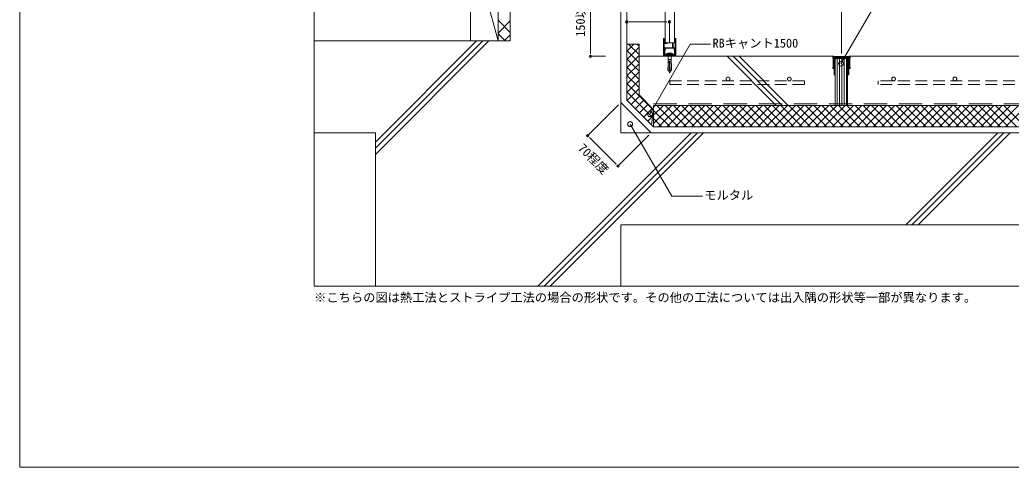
# Model space of a CAD drawing. Units: millimetres, scale not verified. Extents: x -1380 to 1380, y -955 to 955.
# Drawn here: x -1380 to 237, y -955 to -226 of the extents above; entities that cross this region are included whole.
import ezdxf
from ezdxf.enums import TextEntityAlignment as Align

# ---------------------------------------------------------------- set-up
doc = ezdxf.new("R2010")
doc.units = ezdxf.units.MM
doc.header["$LTSCALE"] = 3
doc.linetypes.add('USER1', pattern=[19.05, 12.7, -6.35])
doc.linetypes.add('USER2', pattern=[9.525, 6.35, -3.175])
for name, color, linetype, lineweight in [('0-0_0', 7, 'Continuous', 9), ('0-1_HATCH', 9, 'Continuous', 18), ('0-3_KUTAI', 3, 'Continuous', 18), ('0-4_BOUSUI', 1, 'Continuous', 18), ('0-5_MOJI', 7, 'Continuous', 18), ('0-6_sunpo', 7, 'Continuous', 18), ('0-7_KANAMONO_SCREW', 4, 'Continuous', 18), ('0-8_dannnetu', 6, 'Continuous', 18), ('0-9_KANAMONO', 4, 'Continuous', 18), ('0-A_WAKU', 7, 'Continuous', 18), ('0-B_TENSEN', 4, 'USER2', 18), ('0-C_BUHIN', 7, 'Continuous', 9), ('0-D_ZATU', 6, 'Continuous', 18), ('0-E_bousui2', 7, 'USER1', 9)]:
    doc.layers.add(name, color=color, linetype=linetype, lineweight=lineweight)
doc.styles.add('ＭＳ ゴシック', font='')
doc.styles.get('ＭＳ ゴシック').set_extended_font_data('MS Gothic')

# ---------------------------------------------------------------- blocks, each defined once
blk = doc.blocks.new('_DOT')
at = {"layer": '0-0_0'}
for p, q in [((-0.5, 0), (-1, 0)), ((0.25, 0), (-0.25, 0))]:
    blk.add_line(p, q, dxfattribs=at)
blk.add_circle((0, 0), 0.25, dxfattribs=at)

msp = doc.modelspace()

# ---------------------------------------------------------------- linework, layer by layer
at = {"layer": '0-0_0', "lineweight": 18}
msp.add_lwpolyline([(-900.043, -660.029), (899.957, -660.029), (899.957, 539.971), (-900.043, 539.971)], close=True, dxfattribs=at)
at = {"layer": '0-1_HATCH'}
for p, q in [((-580.045, -246.132), (-600.043, -226.134)), ((-600.043, -247.477), (-580.045, -227.479)), ((-588.599, -260.028), (-600.043, -248.584)), ((-590.144, -260.028), (-580.045, -249.93)), ((-800.043, -435.029), (-625.043, -260.029)), ((-800.043, -425.029), (-635.043, -260.029)), ((-800.043, -445.029), (-615.043, -260.029)), ((-390.043, -276.673), (-378.398, -265.029)), ((-390.043, -290.144), (-370.043, -270.144)), ((-370.043, -282.234), (-387.248, -265.029)), ((-370.043, -268.764), (-373.778, -265.029)), ((-370.043, -295.704), (-390.043, -275.704)), ((-390.043, -303.614), (-370.043, -283.614)), ((-370.043, -309.175), (-390.043, -289.175)), ((-226.651, -285.029), (-146.651, -365.029)), ((-216.651, -285.029), (-136.651, -365.029)), ((-206.651, -285.029), (-126.651, -365.029)), ((-390.043, -317.084), (-370.043, -297.084)), ((-370.043, -322.645), (-390.043, -302.645)), ((-390.043, -330.555), (-370.043, -310.555)), ((-370.043, -336.116), (-390.043, -316.116)), ((-390.043, -344.025), (-370.043, -324.025)), ((-346.586, -373.043), (-390.043, -329.586)), ((-389.49, -356.942), (-370.043, -337.495)), ((-348.25, -384.849), (-390.043, -343.056)), ((-382.754, -363.677), (-368.612, -349.535)), ((-376.019, -370.413), (-361.877, -356.27)), ((-369.284, -377.148), (-355.142, -363.006)), ((-362.549, -383.883), (-348.407, -369.741)), ((-346.403, -367.737), (-343.694, -365.029)), ((-346.403, -381.208), (-330.224, -365.029)), ((-346.403, -394.678), (-316.754, -365.029)), ((-306.13, -400.029), (-341.13, -365.029)), ((-338.283, -400.029), (-303.283, -365.029)), ((-292.659, -400.029), (-327.659, -365.029)), ((-324.813, -400.029), (-289.813, -365.029)), ((-279.189, -400.029), (-314.189, -365.029)), ((-311.342, -400.029), (-276.342, -365.029)), ((-265.719, -400.029), (-300.719, -365.029)), ((-297.872, -400.029), (-262.872, -365.029)), ((-252.248, -400.029), (-287.248, -365.029)), ((-284.402, -400.029), (-249.402, -365.029)), ((-238.778, -400.029), (-273.778, -365.029)), ((-270.931, -400.029), (-235.931, -365.029)), ((-225.307, -400.029), (-260.307, -365.029)), ((-257.461, -400.029), (-222.461, -365.029)), ((-211.837, -400.029), (-246.837, -365.029)), ((-243.99, -400.029), (-208.99, -365.029)), ((-198.367, -400.029), (-233.367, -365.029)), ((-230.52, -400.029), (-195.52, -365.029)), ((-184.896, -400.029), (-219.896, -365.029)), ((-217.05, -400.029), (-182.05, -365.029)), ((-171.426, -400.029), (-206.426, -365.029)), ((-203.579, -400.029), (-168.579, -365.029)), ((-157.956, -400.029), (-192.956, -365.029)), ((-190.109, -400.029), (-155.109, -365.029)), ((-144.485, -400.029), (-179.485, -365.029)), ((-176.639, -400.029), (-141.639, -365.029)), ((-131.015, -400.029), (-166.015, -365.029)), ((-163.168, -400.029), (-128.168, -365.029)), ((-117.544, -400.029), (-152.544, -365.029)), ((-149.698, -400.029), (-114.698, -365.029)), ((-104.074, -400.029), (-139.074, -365.029)), ((-136.227, -400.029), (-101.227, -365.029)), ((-90.604, -400.029), (-125.604, -365.029)), ((-122.757, -400.029), (-87.757, -365.029)), ((-77.133, -400.029), (-112.133, -365.029)), ((-109.287, -400.029), (-74.287, -365.029)), ((-63.663, -400.029), (-98.663, -365.029)), ((-95.816, -400.029), (-60.816, -365.029)), ((-50.192, -400.029), (-85.192, -365.029)), ((-82.346, -400.029), (-47.346, -365.029)), ((-36.722, -400.029), (-71.722, -365.029)), ((-68.875, -400.029), (-33.875, -365.029)), ((-23.252, -400.029), (-58.252, -365.029)), ((-55.405, -400.029), (-20.405, -365.029)), ((-9.781, -400.029), (-44.781, -365.029)), ((-41.935, -400.029), (-6.935, -365.029)), ((3.689, -400.029), (-31.311, -365.029)), ((-28.464, -400.029), (6.536, -365.029)), ((17.159, -400.029), (-17.841, -365.029)), ((-14.994, -400.029), (20.006, -365.029)), ((30.63, -400.029), (-4.37, -365.029)), ((-1.524, -400.029), (33.476, -365.029)), ((44.1, -400.029), (9.1, -365.029)), ((11.947, -400.029), (46.947, -365.029)), ((57.571, -400.029), (22.571, -365.029)), ((25.417, -400.029), (60.417, -365.029)), ((71.041, -400.029), (36.041, -365.029)), ((38.888, -400.029), (73.888, -365.029)), ((84.511, -400.029), (49.511, -365.029)), ((52.358, -400.029), (87.358, -365.029)), ((97.982, -400.029), (62.982, -365.029)), ((65.828, -400.029), (100.828, -365.029)), ((111.452, -400.029), (76.452, -365.029)), ((79.299, -400.029), (114.299, -365.029)), ((124.923, -400.029), (89.923, -365.029)), ((92.769, -400.029), (127.769, -365.029)), ((138.393, -400.029), (103.393, -365.029)), ((106.24, -400.029), (141.24, -365.029)), ((151.863, -400.029), (116.863, -365.029)), ((119.71, -400.029), (154.71, -365.029)), ((165.334, -400.029), (130.334, -365.029)), ((133.18, -400.029), (168.18, -365.029)), ((178.804, -400.029), (143.804, -365.029)), ((146.651, -400.029), (181.651, -365.029)), ((192.274, -400.029), (157.274, -365.029)), ((160.121, -400.029), (195.121, -365.029)), ((205.745, -400.029), (170.745, -365.029)), ((173.591, -400.029), (208.591, -365.029)), ((219.215, -400.029), (184.215, -365.029)), ((187.062, -400.029), (222.062, -365.029)), ((232.686, -400.029), (197.686, -365.029)), ((200.532, -400.029), (235.532, -365.029)), ((246.156, -400.029), (211.156, -365.029)), ((214.003, -400.029), (249.003, -365.029)), ((259.626, -400.029), (224.626, -365.029)), ((227.473, -400.029), (262.473, -365.029)), ((-355.814, -390.618), (-347.956, -382.76)), ((-319.6, -400.029), (-346.403, -373.226)), ((-333.071, -400.029), (-346.403, -386.696)), ((-535.043, -660.029), (-285.043, -410.029)), ((-525.043, -660.029), (-275.043, -410.029)), ((-515.043, -660.029), (-265.043, -410.029)), ((64.957, -560.029), (214.957, -410.029)), ((74.957, -560.029), (224.957, -410.029)), ((84.957, -560.029), (234.957, -410.029))]:
    msp.add_line(p, q, dxfattribs=at)
at = {"layer": '0-3_KUTAI'}
for p, q in [((-580.043, 222.971), (-580.043, -260.029)), ((-580.043, -260.029), (-900.043, -260.029)), ((-54.043, -285.029), (-370.043, -285.029)), ((-46.829, -365.029), (-46.829, -288.529)), ((-43.079, -365.029), (-43.079, -288.529)), ((-39.329, -365.029), (-39.329, -288.529)), ((-35.579, -365.029), (-35.579, -288.529)), ((-31.829, -365.029), (-31.829, -288.529)), ((899.957, -285.029), (-26.043, -285.029)), ((-350.545, -410.029), (-400.043, -360.531)), ((-800.043, -410.029), (-900.043, -410.029)), ((-800.043, -410.029), (-800.043, -660.029)), ((899.957, -560.029), (-400.043, -560.029)), ((-400.043, -560.029), (-400.043, -660.029))]:
    msp.add_line(p, q, dxfattribs=at)
for points in [[(899.957, -410.029), (-400.043, -410.029), (-400.043, -60.029)], [(-50.043, -365.029), (-50.043, -288.529), (-30.043, -288.529), (-30.043, -365.029)]]:
    msp.add_lwpolyline(points, dxfattribs=at)
for points in [[(-27.543, -285.529), (-27.043, -285.029), (-26.043, -285.029), (-26.043, -288.029), (-26.543, -288.029), (-26.543, -303.029), (-26.043, -303.029), (-26.043, -305.029), (-27.543, -305.029), (-27.543, -286.529), (-52.543, -286.529), (-52.543, -305.029), (-54.043, -305.029), (-54.043, -303.029), (-53.543, -303.029), (-53.543, -288.029), (-54.043, -288.029), (-54.043, -285.029), (-53.043, -285.029), (-52.543, -285.529), (-40.043, -285.529)], [(-29.043, -287.029), (-29.043, -288.029), (-31.043, -288.029), (-31.043, -288.529), (-29.043, -288.529), (-29.043, -300.029), (-29.543, -300.029), (-29.043, -301.029), (-29.043, -314.029), (-29.543, -314.029), (-29.043, -315.029), (-28.043, -315.029), (-28.043, -288.529), (-27.543, -288.529), (-27.543, -286.529), (-52.543, -286.529), (-52.543, -288.529), (-52.043, -288.529), (-52.043, -315.029), (-51.043, -315.029), (-50.543, -314.029), (-51.043, -314.029), (-51.043, -301.029), (-50.543, -300.029), (-51.043, -300.029), (-51.043, -288.529), (-49.043, -288.529), (-49.043, -288.029), (-51.043, -288.029), (-51.043, -287.029)]]:
    msp.add_lwpolyline(points, close=True, dxfattribs=at)
at = {"layer": '0-4_BOUSUI'}
msp.add_lwpolyline([(899.957, -400.029), (-346.403, -400.029), (-390.043, -356.389), (-390.043, -100.029)], dxfattribs=at)
at = {"layer": '0-5_MOJI'}
for points in [[(71.552, -188.994), (21.552, -188.994), (-40.788, -296.97)], [(-253.306, -265.323), (-286.505, -265.323), (-352.336, -379.347)], [(-266.8, -513.246), (-316.8, -513.246), (-384.712, -395.619)]]:
    msp.add_lwpolyline(points, dxfattribs=at)
for centre in [(-40.788, -296.97), (-352.336, -379.347), (-384.712, -395.619)]:
    msp.add_circle(centre, 4, dxfattribs=at)
at = {"layer": '0-6_sunpo'}
for p, q in [((-449.4, -277.1), (-449.4, -68.029)), ((-40.043, -280.529), (-40.043, -187.131)), ((-390.043, -262.243), (-390.043, -228.91)), ((-382.043, -228.91), (-328.667, -228.91)), ((-320.667, -262.243), (-320.667, -228.91)), ((-425.044, -285.1), (-449.4, -285.1)), ((-403.578, -364.067), (-453.902, -414.39)), ((-448.245, -420.047), (-410.061, -458.231)), ((-354.081, -413.564), (-404.404, -463.888))]:
    msp.add_line(p, q, dxfattribs=at)
at = {"layer": '0-7_KANAMONO_SCREW'}
for p, q in [((-324.626, -280.362), (-315.459, -280.362)), ((-324.626, -282.029), (-324.626, -280.362)), ((-324.626, -282.029), (-323.376, -282.029)), ((-323.584, -279.945), (-322.543, -279.737)), ((-316.501, -279.945), (-323.584, -279.945)), ((-323.584, -279.945), (-323.584, -280.362)), ((-323.376, -282.029), (-316.709, -282.029)), ((-317.543, -279.737), (-322.543, -279.737)), ((-322.543, -282.862), (-322.543, -294.685)), ((-322.543, -290.518), (-317.543, -290.518)), ((-317.543, -279.737), (-316.501, -279.945)), ((-317.543, -282.862), (-317.543, -294.685)), ((-316.709, -282.029), (-315.459, -282.029)), ((-316.501, -280.362), (-316.501, -279.945)), ((-315.459, -280.362), (-315.459, -282.029)), ((-322.671, -297.598), (-323.117, -307.703)), ((-322.463, -297.608), (-322.671, -297.598)), ((-322.552, -294.893), (-322.662, -297.39)), ((-322.454, -297.399), (-322.662, -297.39)), ((-322.344, -294.902), (-322.552, -294.893)), ((-322.543, -293.018), (-317.543, -293.018)), ((-322.335, -294.694), (-322.543, -294.685)), ((-322.335, -294.694), (-322.463, -297.608)), ((-320.251, -294.685), (-320.876, -308.851)), ((-320.785, -306.798), (-319.316, -306.43)), ((-320.73, -305.534), (-319.371, -305.194)), ((-320.674, -304.27), (-319.425, -303.958)), ((-320.618, -303.006), (-319.48, -302.721)), ((-320.562, -301.742), (-319.534, -301.485)), ((-320.507, -300.478), (-319.589, -300.248)), ((-320.451, -299.214), (-319.644, -299.012)), ((-320.395, -297.95), (-319.698, -297.776)), ((-320.339, -296.686), (-319.753, -296.539)), ((-320.284, -295.422), (-319.807, -295.303)), ((-320.251, -294.685), (-319.834, -294.685)), ((-319.834, -294.685), (-319.209, -308.851)), ((-317.751, -294.694), (-317.543, -294.685)), ((-317.751, -294.694), (-317.622, -297.608)), ((-317.742, -294.902), (-317.534, -294.893)), ((-317.632, -297.399), (-317.423, -297.39)), ((-317.622, -297.608), (-317.414, -297.598)), ((-317.534, -294.893), (-317.423, -297.39)), ((-317.414, -297.598), (-316.968, -307.703)), ((-321.637, -308.851), (-320.428, -311.771)), ((-321.39, -309.449), (-319, -308.851)), ((-320.841, -308.062), (-319.262, -307.667)), ((-318.448, -308.851), (-319.658, -311.771)), ((-319.209, -308.851), (-317.543, -308.851)), ((-317.543, -308.851), (-316.968, -307.703))]:
    msp.add_line(p, q, dxfattribs=at)
msp.add_lwpolyline([(-320.876, -308.851), (-322.543, -308.851), (-323.117, -307.703)], dxfattribs=at)
for centre, radius, start, end in [((-323.376, -282.862), 0.833, 0, 90), ((-316.709, -282.862), 0.833, 90, 180), ((-320.043, -311.612), 0.417, 202.5, 337.5)]:
    msp.add_arc(centre, radius, start, end, dxfattribs=at)
at = {"layer": '0-8_dannnetu'}
for p, q in [((-370.043, -265.029), (-390.043, -265.029)), ((-346.403, -371.744), (-349.897, -396.535)), ((-346.403, -400.029), (-346.403, -365.029)), ((899.957, -365.029), (-346.403, -365.029))]:
    msp.add_line(p, q, dxfattribs=at)
msp.add_lwpolyline([(-346.403, -371.744), (-370.043, -348.105), (-370.043, -265.029)], dxfattribs=at)
at = {"layer": '0-9_KANAMONO'}
for p, q in [((-330.043, -256.529), (-330.043, -281.729)), ((-310.543, -256.029), (-310.543, -256.029)), ((-310.043, -281.729), (-310.043, -256.529)), ((-324.043, -263.729), (-324.043, -263.329)), ((-330.043, -282.029), (-330.043, -284.729)), ((-329.043, -282.029), (-330.043, -282.029)), ((-329.743, -282.029), (-329.043, -282.029)), ((-329.743, -285.029), (-329.043, -285.029)), ((-329.043, -276.612), (-329.043, -280.58)), ((-328.043, -280.043), (-328.043, -276.612)), ((-312.919, -282.029), (-327.167, -282.029)), ((-312.043, -276.612), (-312.043, -280.043)), ((-311.043, -280.58), (-311.043, -276.612)), ((-310.343, -282.029), (-311.043, -282.029)), ((-311.043, -282.029), (-310.343, -282.029)), ((-311.043, -285.029), (-310.343, -285.029)), ((-310.043, -284.729), (-310.043, -282.329))]:
    msp.add_line(p, q, dxfattribs=at)
for points in [[(-324.343, -263.029), (-329.043, -263.029), (-329.043, -256.529)], [(-311.043, -256.529), (-311.043, -271.029), (-314.543, -271.029), (-314.543, -263.529)], [(-315.543, -263.529), (-315.543, -271.029), (-329.043, -271.029), (-329.043, -264.029), (-324.343, -264.029)], [(-329.043, -280.829), (-329.043, -272.029), (-311.043, -272.029), (-311.043, -280.829)], [(-328.743, -284.729), (-328.743, -283.029), (-320.501, -283.029)], [(-319.585, -283.029), (-311.343, -283.029), (-311.343, -284.729)]]:
    msp.add_lwpolyline(points, dxfattribs=at)
for centre, radius, start, end in [((-329.543, -256.529), 0.5, 90, 180), ((-329.543, -256.529), 0.5, 0, 90), ((-310.543, -256.529), 0.5, 90, 180), ((-310.543, -256.529), 0.5, 0, 90), ((-324.043, -276.612), 5, 144.96975, 180), ((-327.728, -274.029), 0.5, 48.59038, 144.96975), ((-324.043, -276.612), 4, 144.96975, 180), ((-327.728, -274.029), 0.5, 324.96975, 48.59038), ((-324.343, -263.329), 0.3, 0, 90), ((-324.343, -263.729), 0.3, 270, 0), ((-315.043, -263.529), 0.5, 90, 180), ((-315.043, -263.529), 0.5, 0, 90), ((-312.358, -274.029), 0.5, 131.40962, 215.03025), ((-315.969, -276.588), 3.926, 359.6581, 35.37215), ((-312.358, -274.029), 0.5, 35.03025, 131.40962), ((-315.985, -276.593), 4.942, 359.78768, 35.24257), ((-329.743, -281.729), 0.3, 180, 270), ((-329.743, -284.729), 0.3, 180, 270), ((-328.732, -280.572), 0.311, 181.39551, 249.13327), ((-329.043, -281.429), 0.6, 270, 90), ((-329.043, -281.429), 0.6, 270, 70.52878), ((-329.043, -284.729), 0.3, 270, 360), ((-327.696, -280.023), 0.347, 183.3162, 223.51025), ((-329.043, -281.429), 1.6, 350.91528, 46.82645), ((-327.17, -281.731), 0.297, 170.25113, 270.66415), ((-320.043, -283.229), 0.5, 23.57818, 156.42182), ((-312.911, -281.735), 0.293, 268.46195, 10.62277), ((-311.043, -281.429), 1.6, 133.17355, 189.08472), ((-312.359, -280.036), 0.316, 314.44297, 358.73059), ((-311.043, -281.429), 0.6, 90, 270), ((-311.043, -281.429), 0.6, 109.47122, 270), ((-311.043, -284.729), 0.3, 180, 270), ((-311.33, -280.589), 0.287, 287.69217, 1.77906), ((-310.343, -281.729), 0.3, 270, 360), ((-310.343, -282.329), 0.3, 0, 90), ((-310.343, -284.729), 0.3, 270, 360)]:
    msp.add_arc(centre, radius, start, end, dxfattribs=at)
at = {"layer": '0-A_WAKU'}
msp.add_lwpolyline([(-1380.043, -955.029), (1379.957, -955.029), (1379.957, 954.971), (-1380.043, 954.971)], close=True, dxfattribs=at)
at = {"layer": '0-B_TENSEN'}
for p, q in [((-320.043, -325.029), (-320.043, -331.029)), ((-320.043, -331.029), (-100.043, -331.029)), ((899.957, -331.029), (19.957, -331.029))]:
    msp.add_line(p, q, dxfattribs=at)
for points in [[(-320.043, -325.029), (-100.043, -325.029), (-100.043, -331.029)], [(899.957, -325.029), (19.957, -325.029), (19.957, -331.029)]]:
    msp.add_lwpolyline(points, dxfattribs=at)
for centre in [(-225.043, -322.029), (-125.043, -322.029), (44.957, -322.029), (144.957, -322.029)]:
    msp.add_circle(centre, 3, dxfattribs=at)
at = {"layer": '0-C_BUHIN'}
msp.add_lwpolyline([(-312.543, -40.829), (-312.543, -263.029), (-327.543, -263.029), (-327.543, -40.829)], close=True, dxfattribs=at)
at = {"layer": '0-D_ZATU'}
for p, q in [((-600.043, 222.971), (-600.043, -260.029)), ((-580.043, -260.029), (-580.043, 222.971)), ((-645.043, -94.539), (-645.043, -260.028)), ((-600.043, -260.028), (-645.043, -94.539))]:
    msp.add_line(p, q, dxfattribs=at)
at = {"layer": '0-E_bousui2'}
msp.add_line((-346.403, -362.529), (899.957, -362.529), dxfattribs=at)

# ---------------------------------------------------------------- block references
at = {"layer": '0-6_sunpo', "xscale": 8, "yscale": 8}
for p, rotation in [((-390.043, -228.91), 180), ((-449.4, -285.1), 270), ((-453.902, -414.39), 135), ((-404.404, -463.888), 315)]:
    msp.add_blockref('_DOT', p, dxfattribs=dict(at, rotation=rotation))
msp.add_blockref('_DOT', (-320.667, -228.91), dxfattribs=at)

# ---------------------------------------------------------------- texts
at = {"layer": '0-5_MOJI', "style": 'ＭＳ ゴシック'}
for s, p in [('RBキャント1500', (-250.306, -275.323)), ('モルタル', (-263.8, -523.246)), ('※こちらの図は熱工法とストライプ工法の場合の形状です。その他の工法については出入隅の形状等一部が異なります。', (-900.043, -690.029))]:
    msp.add_text(s, height=14.66, dxfattribs=at).set_placement(p, align=Align.BOTTOM_LEFT)
at = {"layer": '0-6_sunpo', "style": 'ＭＳ ゴシック'}
for s, rotation, p in [('150以上（水上）', 90, (-454.071, -253.22)), ('70程度', 315, (-473.872, -439.333))]:
    msp.add_text(s, height=14.66, rotation=rotation, dxfattribs=at).set_placement(p, align=Align.BOTTOM_LEFT)

doc.saveas('drawing.dxf')
